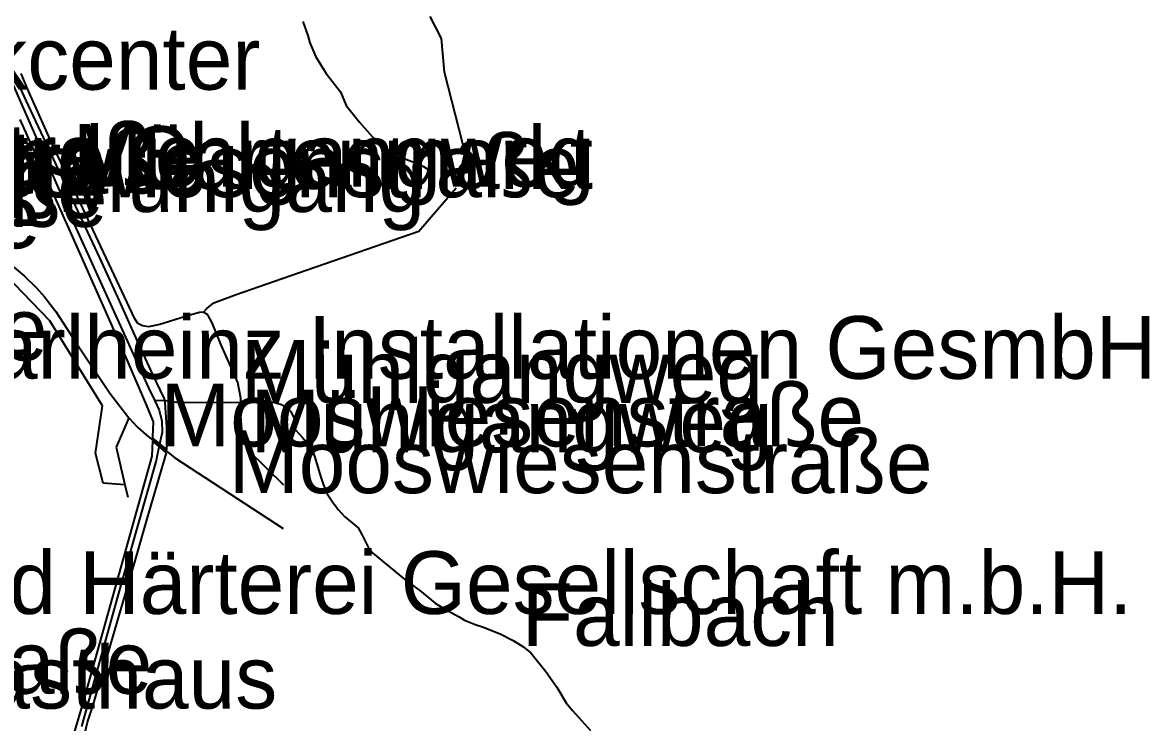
# Model space of a CAD drawing. Extents: x -3657 to 4700, y -7332 to 8131.
# Drawn here: x 2884 to 3664, y -2597 to -2112 of the extents above; entities that cross this region are included whole.
import ezdxf

# ---------------------------------------------------------------- set-up
doc = ezdxf.new("R2010")
doc.units = 0
for name, color, linetype in [('OSM_HIGHWAY_SECONDARY', 8, 'CONTINUOUS'), ('OSM_HIGHWAY_SERVICE', 8, 'CONTINUOUS'), ('OSM_HIGHWAY_TRACK', 8, 'CONTINUOUS'), ('OSM_LABELS', 8, 'CONTINUOUS'), ('OSM_NATURAL_WATER', 4, 'CONTINUOUS'), ('OSM_WATERWAY_CANAL', 4, 'CONTINUOUS'), ('OSM_WATERWAY_STREAM', 4, 'CONTINUOUS')]:
    doc.layers.add(name, color=color, linetype=linetype)

msp = doc.modelspace()

# ---------------------------------------------------------------- linework, layer by layer
at = {"layer": 'OSM_HIGHWAY_SECONDARY'}
for p, q in [((2877.501639, -2281.292461), (2884.805475, -2287.652811)), ((2884.805475, -2287.652811), (2893.019447, -2295.447576)), ((2893.019447, -2295.447576), (2898.639532, -2301.996957)), ((2898.639532, -2301.996957), (2906.504619, -2311.993381)), ((2906.504619, -2311.993381), (2919.785011, -2332.453247)), ((2919.785011, -2332.453247), (2944.07804, -2368.613837)), ((2944.07804, -2368.613837), (2957.130898, -2385.815692)), ((2957.130898, -2385.815692), (2963.418417, -2392.431791)), ((2963.418417, -2392.431791), (2969.08401, -2397.568996)), ((2969.08401, -2397.568996), (2988.8567, -2413.436512)), ((2988.8567, -2413.436512), (3063.904946, -2462.340041))]:
    msp.add_line(p, q, dxfattribs=at)
at = {"layer": 'OSM_HIGHWAY_SERVICE'}
for p, q in [((2887.247671, -2158.266395), (2882.507383, -2147.169141)), ((2904.782946, -2197.640518), (2887.247671, -2158.266395)), ((2923.402799, -2236.60322), (2904.782946, -2197.640518)), ((2961.302352, -2317.108347), (2923.402799, -2236.60322)), ((2963.274312, -2320.455315), (2961.302352, -2317.108347)), ((2997.851872, -2315.062361), (2984.632155, -2319.23217)), ((3005.989999, -2312.716148), (2997.851872, -2315.062361)), ((3008.758327, -2312.582714), (3005.989999, -2312.716148)), ((3011.792112, -2314.450789), (3008.758327, -2312.582714)), ((3014.742467, -2319.943818), (3011.792112, -2314.450789)), ((2966.649397, -2321.989805), (2963.274312, -2320.455315)), ((2970.760176, -2322.590257), (2966.649397, -2321.989805)), ((2978.632846, -2321.066887), (2970.760176, -2322.590257)), ((2984.632155, -2319.23217), (2978.632846, -2321.066887)), ((3020.741776, -2334.79946), (3014.742467, -2319.943818)), ((3032.588705, -2361.286092), (3020.741776, -2334.79946)), ((3034.575833, -2372.149836), (3032.588705, -2361.286092)), ((3034.879212, -2378.554664), (3034.575833, -2372.149836)), ((3034.674431, -2384.359039), (3034.879212, -2378.554664)), ((2957.130898, -2385.815692), (2948.272248, -2405.953094)), ((3035.357033, -2394.344343), (3034.674431, -2384.359039)), ((3036.305091, -2399.314757), (3035.357033, -2394.344343)), ((3037.321408, -2402.772919), (3036.305091, -2399.314757)), ((3040.211088, -2408.499458), (3037.321408, -2402.772919)), ((2948.272248, -2405.953094), (2954.461168, -2432.061662)), ((3064.413104, -2432.439725), (3040.211088, -2408.499458)), ((2954.461168, -2432.061662), (2956.501388, -2440.679269))]:
    msp.add_line(p, q, dxfattribs=at)
at = {"layer": 'OSM_HIGHWAY_TRACK'}
for p, q in [((3173.674855, -2123.039842), (3165.870444, -2107.694942)), ((3175.715075, -2146.368537), (3173.674855, -2123.039842)), ((3193.402039, -2215.843128), (3175.715075, -2146.368537)), ((3157.861253, -2256.440395), (3183.792526, -2226.395526)), ((3068.539051, -2287.419302), (3157.861253, -2256.440395)), ((2902.47727, -2318.620598), (2865.267902, -2280.325066)), ((3031.428282, -2300.295674), (3068.539051, -2287.419302)), ((3015.857383, -2305.999974), (3031.428282, -2300.295674)), ((3011.079172, -2309.969633), (3015.857383, -2305.999974)), ((3008.758327, -2312.582714), (3011.079172, -2309.969633)), ((2938.973698, -2377.3204), (2902.47727, -2318.620598)), ((2933.960369, -2410.256337), (2938.973698, -2377.3204)), ((2939.330168, -2431.005311), (2933.960369, -2410.256337)), ((2954.461168, -2432.061662), (2939.330168, -2431.005311))]:
    msp.add_line(p, q, dxfattribs=at)
at = {"layer": 'OSM_NATURAL_WATER'}
for p, q in [((2885.821793, -2165.505184), (2875.317314, -2142.732463)), ((2915.590804, -2229.030846), (2885.821793, -2165.505184)), ((2881.650339, -2179.048726), (2896.864768, -2212.929821)), ((2896.864768, -2212.929821), (2909.591495, -2241.495797)), ((2937.001738, -2274.97659), (2915.590804, -2229.030846)), ((2909.591495, -2241.495797), (2919.08724, -2262.711789)), ((2919.08724, -2262.711789), (2939.223985, -2307.84581)), ((2950.608262, -2304.676755), (2937.001738, -2274.97659)), ((2939.223985, -2307.84581), (2955.651928, -2345.507532)), ((2962.257994, -2330.485097), (2950.608262, -2304.676755)), ((2973.839467, -2355.681867), (2962.257994, -2330.485097)), ((2955.651928, -2345.507532), (2969.190192, -2376.697709)), ((2981.719722, -2372.516779), (2973.839467, -2355.681867)), ((2969.190192, -2376.697709), (2974.036663, -2388.484371)), ((2982.189959, -2375.418967), (2981.719722, -2372.516779)), ((2983.532408, -2392.253879), (2982.189959, -2375.418967)), ((2974.036663, -2388.484371), (2973.429906, -2398.79214)), ((2983.464148, -2407.887885), (2983.532408, -2392.253879)), ((2973.460244, -2401.749925), (2973.005176, -2412.38016)), ((2973.429906, -2398.79214), (2973.429906, -2399.737297)), ((2973.429906, -2399.737297), (2983.464148, -2407.887885)), ((2983.107679, -2410.089545), (2973.460244, -2401.749925)), ((2969.910716, -2455.768421), (2983.107679, -2410.089545)), ((2973.005176, -2412.38016), (2924.525299, -2585.655215)), ((2960.953467, -2486.491579), (2969.910716, -2455.768421)), ((2950.850964, -2520.917528), (2960.953467, -2486.491579)), ((2939.603208, -2559.780155), (2950.850964, -2520.917528)), ((2932.39797, -2584.643341), (2939.603208, -2559.780155)), ((2924.525299, -2585.655215), (2913.95256, -2621.226472)), ((2928.499557, -2596.49672), (2932.39797, -2584.643341)), ((2921.961751, -2624.929263), (2928.499557, -2596.49672))]:
    msp.add_line(p, q, dxfattribs=at)
at = {"layer": 'OSM_WATERWAY_CANAL'}
for p, q in [((2876.985895, -2155.397566), (2918.078507, -2249.012574)), ((2918.078507, -2249.012574), (2970.798098, -2365.011122)), ((2970.798098, -2365.011122), (2974.833031, -2373.573131)), ((2974.833031, -2373.573131), (2978.086765, -2380.478336)), ((2978.086765, -2380.478336), (2979.952543, -2388.017352)), ((2979.952543, -2388.017352), (2980.119401, -2395.94555)), ((2979.315448, -2399.792895), (2976.774653, -2411.657393)), ((2980.119401, -2395.94555), (2979.315448, -2399.792895)), ((2976.084467, -2415.282348), (2951.639748, -2501.36946)), ((2976.774653, -2411.657393), (2976.084467, -2415.282348)), ((2951.639748, -2501.36946), (2924.381194, -2599.465625))]:
    msp.add_line(p, q, dxfattribs=at)
at = {"layer": 'OSM_WATERWAY_STREAM'}
for p, q in [((3077.632821, -2111.153104), (3080.962399, -2120.916019)), ((3080.962399, -2120.916019), (3082.335187, -2126.042105)), ((3082.335187, -2126.042105), (3086.499056, -2135.627108)), ((3086.499056, -2135.627108), (3093.757386, -2147.18026)), ((3093.757386, -2147.18026), (3103.579263, -2160.045513)), ((3103.579263, -2160.045513), (3107.690041, -2169.452604)), ((3107.690041, -2169.452604), (3116.791395, -2180.994638)), ((3116.791395, -2180.994638), (3127.151769, -2192.725702)), ((3127.151769, -2192.725702), (3135.540183, -2202.310705)), ((3135.540183, -2202.310705), (3146.014324, -2205.468641)), ((3146.014324, -2205.468641), (3158.634868, -2210.238903)), ((3158.634868, -2210.238903), (3161.251507, -2211.717796)), ((3161.251507, -2211.717796), (3164.482488, -2213.619229)), ((2974.833031, -2373.573131), (2982.751209, -2373.773282)), ((2982.751209, -2373.773282), (2990.441853, -2374.951948)), ((2990.441853, -2374.951948), (3034.810952, -2375.107621)), ((3034.810952, -2375.107621), (3040.89369, -2374.974187)), ((3040.89369, -2374.974187), (3057.177528, -2374.862992)), ((3057.177528, -2374.862992), (3062.752107, -2376.397482)), ((3062.752107, -2376.397482), (3066.142362, -2378.254437)), ((3066.142362, -2378.254437), (3069.312667, -2381.423493)), ((3069.312667, -2381.423493), (3071.823123, -2386.671893)), ((3071.823123, -2386.671893), (3072.695336, -2390.385804)), ((3072.695336, -2390.385804), (3072.263022, -2393.888444)), ((3072.263022, -2393.888444), (3077.397702, -2399.359235)), ((3077.397702, -2399.359235), (3083.518363, -2406.898251)), ((3083.518363, -2406.898251), (3085.596505, -2412.369041)), ((3085.596505, -2412.369041), (3090.078922, -2426.913337)), ((3090.078922, -2426.913337), (3091.603398, -2431.716958)), ((3091.603398, -2431.716958), (3094.341389, -2438.277459)), ((3094.341389, -2438.277459), (3098.603856, -2444.626689)), ((3098.603856, -2444.626689), (3102.320242, -2449.43031)), ((3102.320242, -2449.43031), (3106.36276, -2454.133855)), ((3106.36276, -2454.133855), (3115.873675, -2462.006456)), ((3115.873675, -2462.006456), (3118.384132, -2466.598807)), ((3118.384132, -2466.598807), (3123.298863, -2476.328363)), ((3123.298863, -2476.328363), (3126.143036, -2479.497418)), ((3126.143036, -2479.497418), (3148.327585, -2497.766745)), ((3148.327585, -2497.766745), (3159.81046, -2506.184201)), ((3159.81046, -2506.184201), (3169.31379, -2514.056801)), ((3169.31379, -2514.056801), (3175.108318, -2517.881907)), ((3175.108318, -2517.881907), (3185.817578, -2523.675163)), ((3185.817578, -2523.675163), (3189.533964, -2525.865703)), ((3189.533964, -2525.865703), (3197.626584, -2529.034758)), ((3197.626584, -2529.034758), (3201.995234, -2530.569248)), ((3201.995234, -2530.569248), (3214.130372, -2535.372869)), ((3214.130372, -2535.372869), (3223.30757, -2539.965219)), ((3223.30757, -2539.965219), (3229.868129, -2544.12391)), ((3229.868129, -2544.12391), (3235.442708, -2548.605065)), ((3235.442708, -2548.605065), (3245.932018, -2561.403601)), ((3245.932018, -2561.403601), (3253.364791, -2572.222868)), ((3253.364791, -2572.222868), (3259.92535, -2583.164448)), ((3259.92535, -2583.164448), (3264.400182, -2588.512924)), ((3264.400182, -2588.512924), (3276.755269, -2602.401171))]:
    msp.add_line(p, q, dxfattribs=at)

# ---------------------------------------------------------------- texts
at = {"layer": 'OSM_LABELS'}
for s, p in [('Lagerhaus Technikcenter', (2392.980649, -2158.449171)), ('Lagerhaus Bau- und Gartenmarkt', (2413.507046, -2227.163883)), ('Mooswiesenstraße', (2520.083691, -2225.30321)), ('Mooswiesenstraße', (2523.333576, -2230.390194)), ('Mühlgangweg', (2918.200239, -2225.716681)), ('Mooswiesenstraße', (2782.248527, -2232.93565)), ('Mühlgang', (2907.266857, -2243.14)), ('Bierbaumerstraße', (2475.057953, -2247.312719)), ('Bierbaumerstraße', (2477.671843, -2253.444164)), ('Bierbaumerstraße', (2430.299209, -2268.317095)), ('Grazer Straße', (2528.193501, -2267.887032)), ('Hauptstraße', (2581.449288, -2346.003828)), ('Kornhäusl Karlheinz Installationen GesmbH', (2545.40733, -2358.704781)), ('Mühlgangweg', (3034.727523, -2375.35225)), ('Mooswiesenstraße', (2978.970355, -2405.502754)), ('Mühlgangweg', (3041.329714, -2409.605986)), ('Mooswiesenstraße', (3026.380823, -2437.888277)), ('Ferrotechnik mechanische Werkstätte und Härterei Gesellschaft m.b.H.', (1819.134298, -2521.562459)), ('Fallbach', (3229.229044, -2543.718798)), ('Hauptstraße', (2653.939669, -2576.831764)), ("Moni's Gasthaus", (2629.248566, -2587.122988))]:
    msp.add_text(s, height=43.418293, dxfattribs=at).set_placement(p)

doc.saveas('drawing.dxf')
